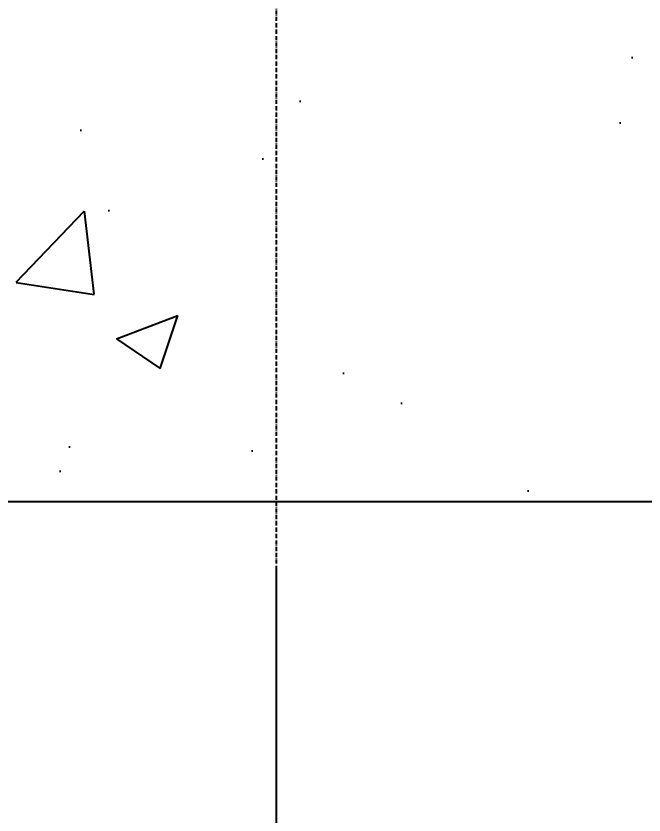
# Model space of a CAD drawing. Header units: millimetres. Extents: x -198529 to 244266, y -64 to 158464.
# Drawn here: x -166823 to -165913, y 106366 to 107524 of the extents above; entities that cross this region are included whole.
import ezdxf

# ---------------------------------------------------------------- set-up
doc = ezdxf.new("R2010")
doc.units = ezdxf.units.MM
doc.linetypes.add('ACAD_ISO10W100', pattern=[18.5, 12, -3, 0.5, -3])
for name, color, linetype in [('0-DCC-STRUC-T', 4, 'Continuous'), ('ANCHOR BOLTS', 4, 'Continuous'), ('COIL-BANK', 8, 'Continuous')]:
    doc.layers.add(name, color=color, linetype=linetype)
doc.styles.add('DIM_FONT', font='SIMPLEX', dxfattribs={"width": 0.7, "bigfont": 'GBCBIG'})
doc.dimstyles.new('DIM-1', dxfattribs={"dimtxt": 150, "dimasz": 100, "dimexe": 100, "dimexo": 100, "dimgap": 100, "dimtad": 1, "dimdec": 0, "dimzin": 12, "dimdsep": 46, "dimtxsty": 'DIM_FONT', "dimblk": 'ARCHTICK', "dimcen": 2.5, "dimclrd": 256, "dimclre": 256, "dimclrt": 256, "dimadec": 0, "dimazin": 3, "dimtfac": 1, "dimtdec": 0, "dimtix": 1, "dimtmove": 2, "dimatfit": 3, "dimfxl": 1, "dimlwd": -1, "dimlwe": -1, "dimarcsym": 0})

# ---------------------------------------------------------------- blocks, each defined once
blk = doc.blocks.new('_ArchTick')
at = {"color": 0, "linetype": 'ByBlock', "const_width": 0.4}
blk.add_lwpolyline([(-0.5, -0.5), (0.5, 0.5)], dxfattribs=at)
blk = doc.blocks.new('*D205')
at = {"layer": '0-DCC-STRUC-T', "transparency": 16777216}
for p, q in [((-173645.8, 106720), (-173645.8, 104829)), ((-166445.8, 106720), (-166445.8, 104829)), ((-173645.8, 104929), (-166445.8, 104929))]:
    blk.add_line(p, q, dxfattribs=at)
at = {"layer": 'Defpoints', "color": 0, "transparency": 16777216}
for p in [(-173645.8, 106820), (-166445.8, 106820), (-166445.8, 104929)]:
    blk.add_point(p, dxfattribs=at)
at = {"layer": '0-DCC-STRUC-T', "transparency": 16777216, "xscale": 100, "yscale": 100, "zscale": 100, "rotation": 180}
blk.add_blockref('_ArchTick', (-173645.8, 104929), dxfattribs=at)
at = {"layer": '0-DCC-STRUC-T', "transparency": 16777216, "xscale": 100, "yscale": 100, "zscale": 100}
blk.add_blockref('_ArchTick', (-166445.8, 104929), dxfattribs=at)
at = {"layer": '0-DCC-STRUC-T', "transparency": 16777216, "insert": (-170045.8, 105104), "char_height": 150, "attachment_point": 5, "style": 'DIM_FONT'}
blk.add_mtext('7200', dxfattribs=at)
blk = doc.blocks.new('*D219')
at = {"layer": '0-DCC-STRUC-T', "transparency": 16777216}
for p, q in [((-166445.8, 106720), (-166445.8, 104829)), ((-159245.8, 106720), (-159245.8, 104829)), ((-166445.8, 104929), (-159245.8, 104929))]:
    blk.add_line(p, q, dxfattribs=at)
at = {"layer": 'Defpoints', "color": 0, "transparency": 16777216}
for p in [(-166445.8, 106820), (-159245.8, 106820), (-159245.8, 104929)]:
    blk.add_point(p, dxfattribs=at)
at = {"layer": '0-DCC-STRUC-T', "transparency": 16777216, "xscale": 100, "yscale": 100, "zscale": 100, "rotation": 180}
blk.add_blockref('_ArchTick', (-166445.8, 104929), dxfattribs=at)
at = {"layer": '0-DCC-STRUC-T', "transparency": 16777216, "xscale": 100, "yscale": 100, "zscale": 100}
blk.add_blockref('_ArchTick', (-159245.8, 104929), dxfattribs=at)
at = {"layer": '0-DCC-STRUC-T', "transparency": 16777216, "insert": (-162845.8, 105104), "char_height": 150, "attachment_point": 5, "style": 'DIM_FONT'}
blk.add_mtext('7200', dxfattribs=at)
blk = doc.blocks.new('*D221')
at = {"layer": '0-DCC-STRUC-T', "transparency": 16777216}
for p, q in [((-170045.5, 106720), (-170045.5, 105389)), ((-166445.8, 106720), (-166445.8, 105389)), ((-166445.8, 105489), (-170045.5, 105489))]:
    blk.add_line(p, q, dxfattribs=at)
at = {"layer": 'Defpoints', "color": 0, "transparency": 16777216}
for p in [(-170045.5, 106820), (-166445.8, 106820), (-170045.5, 105489)]:
    blk.add_point(p, dxfattribs=at)
at = {"layer": '0-DCC-STRUC-T', "transparency": 16777216, "xscale": 100, "yscale": 100, "zscale": 100, "rotation": 180}
blk.add_blockref('_ArchTick', (-170045.5, 105489), dxfattribs=at)
at = {"layer": '0-DCC-STRUC-T', "transparency": 16777216, "xscale": 100, "yscale": 100, "zscale": 100}
blk.add_blockref('_ArchTick', (-166445.8, 105489), dxfattribs=at)
at = {"layer": '0-DCC-STRUC-T', "transparency": 16777216, "insert": (-168245.7, 105664), "char_height": 150, "attachment_point": 5, "style": 'DIM_FONT'}
blk.add_mtext('3600', dxfattribs=at)
blk = doc.blocks.new('*D223')
at = {"layer": '0-DCC-STRUC-T', "transparency": 16777216}
for p, q in [((-166445.8, 106720), (-166445.8, 105389)), ((-162846, 106720), (-162846, 105389)), ((-166445.8, 105489), (-162846, 105489))]:
    blk.add_line(p, q, dxfattribs=at)
at = {"layer": 'Defpoints', "color": 0, "transparency": 16777216}
for p in [(-166445.8, 106820), (-162846, 106820), (-162846, 105489)]:
    blk.add_point(p, dxfattribs=at)
at = {"layer": '0-DCC-STRUC-T', "transparency": 16777216, "xscale": 100, "yscale": 100, "zscale": 100, "rotation": 180}
blk.add_blockref('_ArchTick', (-166445.8, 105489), dxfattribs=at)
at = {"layer": '0-DCC-STRUC-T', "transparency": 16777216, "xscale": 100, "yscale": 100, "zscale": 100}
blk.add_blockref('_ArchTick', (-162846, 105489), dxfattribs=at)
at = {"layer": '0-DCC-STRUC-T', "transparency": 16777216, "insert": (-164645.9, 105664), "char_height": 150, "attachment_point": 5, "style": 'DIM_FONT'}
blk.add_mtext('3600', dxfattribs=at)

msp = doc.modelspace()

# ---------------------------------------------------------------- hatches: boundary and pattern name
at = {"transparency": 33554687}
h = msp.add_hatch(dxfattribs=at)
h.set_pattern_fill('AR-CONC', color=252, scale=5)
h.paths.add_polyline_path([(-167070.8, 106820), (-165820.8, 106820), (-165820.8, 112920), (-167070.8, 112920)])

# ---------------------------------------------------------------- linework, layer by layer
at = {"layer": 'ANCHOR BOLTS', "linetype": 'ACAD_ISO10W100', "ltscale": 0.5}
msp.add_line((-166445.8, 114284), (-166445.8, 104617), dxfattribs=at)
at = {"layer": 'COIL-BANK'}
msp.add_line((-177765.4, 106820), (-138929, 106820), dxfattribs=at)
msp.add_lwpolyline([(-167070.8, 106820), (-165820.8, 106820), (-165820.8, 112920), (-167070.8, 112920)], close=True, dxfattribs=at)

# ---------------------------------------------------------------- dimensions: what is measured, and where the dimension line sits
at = {"layer": '0-DCC-STRUC-T'}
for base, p1, p2, picture, middle in [((-166445.8, 104929), (-173645.8, 106820), (-166445.8, 106820), '*D205', (-170045.8, 105104)), ((-159245.8, 104929), (-166445.8, 106820), (-159245.8, 106820), '*D219', (-162845.8, 105104)), ((-162846, 105489), (-166445.8, 106820), (-162846, 106820), '*D223', (-164645.9, 105664))]:
    dim = msp.add_linear_dim(base=base, p1=p1, p2=p2, dimstyle='DIM-1', dxfattribs=at)
    dim.commit()
    dim.dimension.update_dxf_attribs({"geometry": picture, "text_midpoint": middle})
dim = msp.add_linear_dim(base=(-170045.5, 105489), p1=(-166445.8, 106820), p2=(-170045.5, 106820), angle=180, dimstyle='DIM-1', dxfattribs=at)
dim.commit()
dim.dimension.update_dxf_attribs({"geometry": '*D221', "text_midpoint": (-168245.7, 105664)})

doc.saveas('drawing.dxf')
